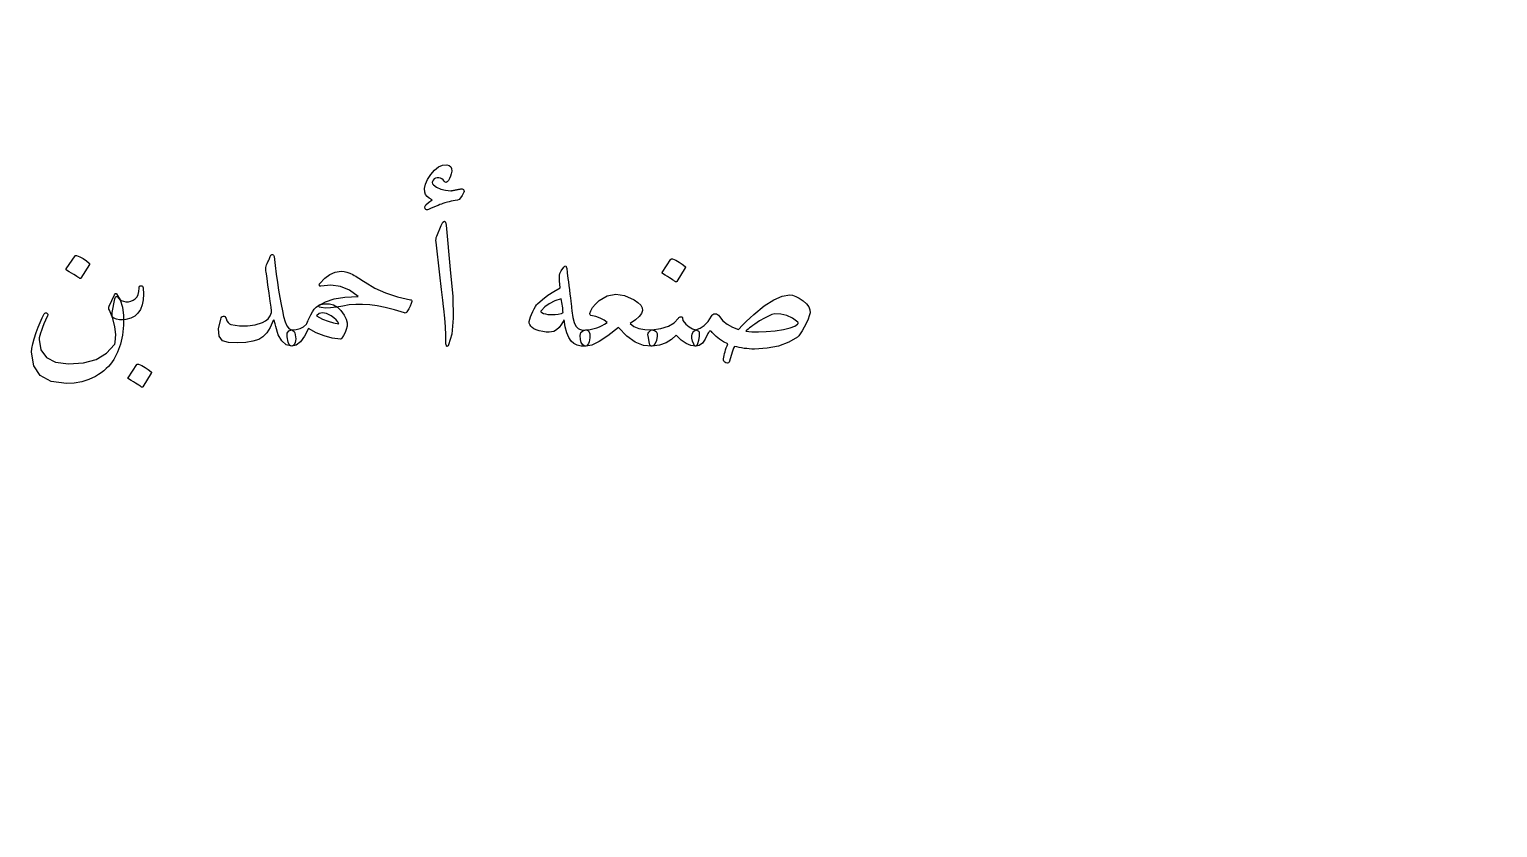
# Model space of a CAD drawing. Header units: millimetres. Extents: x -62 to 62, y -62 to 70.
# Drawn here: x 4.93 to 33.49, y 0.45 to 15.97 of the extents above; entities that cross this region are included whole.
import ezdxf

# ---------------------------------------------------------------- set-up
doc = ezdxf.new("R2010")
doc.units = ezdxf.units.MM
for name, color, linetype in [('CUT_OUTER', 1, 'Continuous'), ('ENGRAVE', 7, 'Continuous'), ('TEXT', 5, 'Continuous')]:
    doc.layers.add(name, color=color, linetype=linetype)

msp = doc.modelspace()

# ---------------------------------------------------------------- linework, layer by layer
at = {"layer": 'CUT_OUTER'}
msp.add_arc((0.0001, -0.0001), 61.9999, 178.792518, 0.351695, dxfattribs=at)
at = {"layer": 'ENGRAVE'}
for radius in [60.76, 60.76, 59.1325, 56.11, 56.11, 53.723, 49.29, 49.29, 46.686, 41.85, 41.85]:
    msp.add_circle((0, 0), radius, dxfattribs=at)
at = {"layer": 'TEXT'}
for points in [[(13.2633, 12.6535), (13.2176, 12.645), (13.1753, 12.6369), (13.1363, 12.6292), (13.1005, 12.622), (13.0682, 12.615), (13.0397, 12.608), (13.0149, 12.601), (12.9938, 12.594), (12.9723, 12.586), (12.9465, 12.5761), (12.9163, 12.5641), (12.8818, 12.5503), (12.8428, 12.5342), (12.7995, 12.5157), (12.7518, 12.4948), (12.6998, 12.4715), (12.6785, 12.4645), (12.6604, 12.4645), (12.6453, 12.4715), (12.6333, 12.4855), (12.626, 12.5198), (12.6464, 12.5599), (12.6943, 12.6056), (12.7698, 12.657), (12.712, 12.6898), (12.6683, 12.7253), (12.6385, 12.7633), (12.6227, 12.804), (12.6197, 12.8808), (12.6385, 12.9641), (12.6792, 13.054), (12.7417, 13.1505), (12.8163, 13.2369), (12.8931, 13.2966), (12.9721, 13.3297), (13.0533, 13.336), (13.0985, 13.3246), (13.1294, 13.301), (13.1458, 13.2651), (13.1478, 13.217), (13.1399, 13.1649), (13.1268, 13.1173), (13.1084, 13.0739), (13.0848, 13.035), (13.0611, 13.0077), (13.0393, 12.9956), (13.0191, 12.9989), (13.0008, 13.0175), (12.9798, 13.0453), (12.9553, 13.0656), (12.9273, 13.0785), (12.8958, 13.084), (12.8627, 13.084), (12.8336, 13.077), (12.8085, 13.063), (12.7873, 13.042), (12.7717, 13.0166), (12.7671, 12.993), (12.7735, 12.9711), (12.7908, 12.951), (12.8555, 12.9031), (12.9343, 12.8679), (13.027, 12.8453), (13.1338, 12.8355), (13.143, 12.8358), (13.1534, 12.8368), (13.1649, 12.8385), (13.1775, 12.8407), (13.1912, 12.8435), (13.2059, 12.8464), (13.2218, 12.8496), (13.2388, 12.853), (13.2571, 12.8564), (13.2738, 12.8596), (13.2886, 12.8625), (13.3018, 12.8653), (13.3133, 12.8675), (13.3236, 12.8692), (13.3326, 12.8702), (13.3403, 12.8705), (13.3547, 12.869), (13.3665, 12.8644), (13.3757, 12.8567), (13.3823, 12.846), (13.3864, 12.8357), (13.3884, 12.8259), (13.3882, 12.8165), (13.3858, 12.8075), (13.3518, 12.7441), (13.3201, 12.6973), (13.2906, 12.6671), (13.2633, 12.6535)], [(12.9448, 12.1565), (12.9782, 12.2213), (13.0051, 12.244), (13.0255, 12.2248), (13.0393, 12.1635), (13.1197, 11.306), (13.1677, 10.7797), (13.1784, 10.3593), (13.1519, 10.0447), (13.0883, 9.836), (13.0767, 9.8189), (13.0664, 9.8098), (13.0574, 9.8084), (13.0498, 9.815), (13.0436, 9.8253), (13.0393, 9.8386), (13.0366, 9.855), (13.0358, 9.8745), (13.0358, 10.0261), (13.0288, 10.1869), (13.0148, 10.3568), (12.9938, 10.536), (12.9892, 10.5828), (12.9754, 10.7093), (12.9524, 10.9153), (12.9203, 11.201), (12.8433, 11.8345), (12.8415, 11.8682), (12.8433, 11.8993), (12.8485, 11.9277), (12.8573, 11.9535)], [(5.8223, 11.5685), (5.8266, 11.5729), (5.8328, 11.5755), (5.8406, 11.5764), (5.8503, 11.5755), (5.9183, 11.5479), (5.9824, 11.5143), (6.0425, 11.4744), (6.0988, 11.4285), (6.1042, 11.4215), (6.1066, 11.4145), (6.106, 11.4075), (6.1023, 11.4005), (5.9378, 11.1345), (5.9316, 11.1282), (5.9238, 11.1266), (5.9141, 11.1299), (5.9028, 11.138), (5.8929, 11.145), (5.8774, 11.1555), (5.8562, 11.1695), (5.8293, 11.187), (5.7962, 11.208), (5.7566, 11.2325), (5.7105, 11.2605), (5.6578, 11.292), (5.6508, 11.2973), (5.6472, 11.3025), (5.6472, 11.3078), (5.6508, 11.313)], [(10.0363, 10.1265), (10.0616, 10.1143), (10.0818, 10.095), (10.0966, 10.0687), (10.1063, 10.0355), (10.1126, 9.9944), (10.1141, 9.955), (10.1108, 9.9174), (10.1028, 9.8815), (10.0907, 9.8509), (10.0756, 9.829), (10.0575, 9.8159), (10.0363, 9.8115), (9.9315, 9.8406), (9.8446, 9.9139), (9.7757, 10.0313), (9.7248, 10.193), (9.7182, 10.2209), (9.7125, 10.2451), (9.7077, 10.2655), (9.7038, 10.2823), (9.7007, 10.2953), (9.6985, 10.3046), (9.6972, 10.3101), (9.6968, 10.312), (9.6915, 10.3223), (9.6863, 10.3251), (9.681, 10.3205), (9.6758, 10.3085), (9.6163, 10.1742), (9.5498, 10.0687), (9.4763, 9.9922), (9.3958, 9.9445), (9.2789, 9.9078), (9.142, 9.885), (8.9849, 9.8763), (8.8078, 9.8815), (8.6894, 9.918), (8.6249, 10.0066), (8.6142, 10.1473), (8.6573, 10.34), (8.6671, 10.3632), (8.6791, 10.3803), (8.6933, 10.3912), (8.7098, 10.396), (8.7259, 10.3945), (8.7395, 10.3864), (8.7504, 10.3717), (8.7588, 10.3505), (8.7765, 10.3052), (8.7981, 10.2709), (8.8237, 10.2475), (8.8533, 10.235), (9.0188, 10.2096), (9.1761, 10.207), (9.3251, 10.2271), (9.4658, 10.27), (9.5268, 10.3019), (9.5769, 10.3453), (9.616, 10.3999), (9.6443, 10.466), (9.6425, 10.4973), (9.6338, 10.5701), (9.618, 10.6845), (9.5953, 10.8405), (9.5837, 10.924), (9.5734, 10.9993), (9.5644, 11.0666), (9.5568, 11.1258), (9.5502, 11.1764), (9.5445, 11.2181), (9.5397, 11.2508), (9.5358, 11.2745), (9.5325, 11.3108), (9.5331, 11.3428), (9.5377, 11.3703), (9.5463, 11.3935), (9.5598, 11.4223), (9.5725, 11.4491), (9.5843, 11.4739), (9.5953, 11.4968), (9.6051, 11.5176), (9.6136, 11.5366), (9.6208, 11.5535), (9.6268, 11.5685), (9.6329, 11.5805), (9.6408, 11.5886), (9.6504, 11.5928), (9.6618, 11.593), (9.6742, 11.5882), (9.6836, 11.5808), (9.69, 11.5707), (9.6933, 11.558), (9.7146, 11.379), (9.7366, 11.2093), (9.7592, 11.0491), (9.7825, 10.8983), (9.8062, 10.7568), (9.8302, 10.6248), (9.8544, 10.5022), (9.8788, 10.389), (9.9083, 10.2833), (9.9444, 10.2044), (9.987, 10.1521), (10.0363, 10.1265)], [(17.4108, 11.502), (17.4151, 11.5064), (17.4213, 11.509), (17.4291, 11.5099), (17.4388, 11.509), (17.5068, 11.4814), (17.5709, 11.4478), (17.631, 11.4079), (17.6873, 11.362), (17.6927, 11.355), (17.6951, 11.348), (17.6945, 11.341), (17.6908, 11.334), (17.5263, 11.068), (17.5201, 11.0617), (17.5123, 11.0601), (17.5026, 11.0634), (17.4913, 11.0715), (17.4814, 11.0785), (17.4659, 11.089), (17.4447, 11.103), (17.4178, 11.1205), (17.3847, 11.1415), (17.3451, 11.166), (17.299, 11.194), (17.2463, 11.2255), (17.2393, 11.2308), (17.2358, 11.236), (17.2358, 11.2413), (17.2393, 11.2465)], [(10.9953, 11.2675), (11.0541, 11.2636), (11.1116, 11.2518), (11.1678, 11.2321), (11.2228, 11.2045), (11.2525, 11.1884), (11.2823, 11.1717), (11.312, 11.1543), (11.3418, 11.1363), (11.3717, 11.1173), (11.4021, 11.0973), (11.433, 11.0762), (11.4643, 11.054), (11.6533, 10.9409), (11.8633, 10.8466), (12.0943, 10.7712), (12.3463, 10.7145), (12.3596, 10.7112), (12.3681, 10.7049), (12.3718, 10.6955), (12.3708, 10.683), (12.3596, 10.6399), (12.3401, 10.5911), (12.3123, 10.5367), (12.2763, 10.4765), (12.2666, 10.4649), (12.2553, 10.4581), (12.2421, 10.4562), (12.2273, 10.459), (12.033, 10.5172), (11.8563, 10.5623), (11.697, 10.5942), (11.5553, 10.613), (11.4163, 10.6235), (11.2831, 10.6235), (11.1556, 10.613), (11.0338, 10.592), (10.906, 10.5679), (10.7923, 10.5553), (10.6925, 10.5539), (10.6068, 10.564), (10.5779, 10.5717), (10.5613, 10.5806), (10.5569, 10.5909), (10.5648, 10.6025), (10.6912, 10.6767), (10.8605, 10.7311), (11.0727, 10.7659), (11.3278, 10.781), (11.1615, 10.8983), (10.9848, 10.97), (10.7975, 10.9962), (10.5998, 10.977), (10.5917, 10.9768), (10.5849, 10.9796), (10.5794, 10.9855), (10.5753, 10.9945), (10.5733, 11.0048), (10.5744, 11.0146), (10.5785, 11.024), (10.5858, 11.033), (10.6796, 11.1356), (10.7791, 11.2089), (10.8843, 11.2528), (10.9953, 11.2675)], [(15.3283, 11.348), (15.3488, 11.3699), (15.365, 11.3725), (15.3768, 11.3559), (15.3843, 11.32), (15.3867, 11.2983), (15.3904, 11.2684), (15.3954, 11.2301), (15.4018, 11.1835), (15.4092, 11.1282), (15.4175, 11.0636), (15.4267, 10.9899), (15.4368, 10.907), (15.4467, 10.8255), (15.4556, 10.7526), (15.4633, 10.6881), (15.47, 10.6323), (15.4756, 10.5851), (15.4801, 10.5469), (15.4835, 10.5177), (15.4858, 10.4975), (15.5037, 10.37), (15.5295, 10.2709), (15.5632, 10.2002), (15.6048, 10.158), (15.6341, 10.1416), (15.6695, 10.1309), (15.7111, 10.1258), (15.7588, 10.1265), (15.787, 10.1219), (15.8086, 10.1081), (15.8237, 10.0852), (15.8323, 10.053), (15.8353, 10.0143), (15.834, 9.9751), (15.8283, 9.9355), (15.8183, 9.8955), (15.8053, 9.8614), (15.7911, 9.836), (15.7756, 9.8194), (15.7588, 9.8115), (15.6671, 9.8124), (15.5881, 9.829), (15.5218, 9.8614), (15.4683, 9.9095), (15.4232, 9.9802), (15.386, 10.0731), (15.3567, 10.1884), (15.3353, 10.326), (15.2858, 10.2422), (15.2355, 10.1764), (15.1843, 10.1285), (15.1323, 10.0985), (15.09, 10.0878), (15.0404, 10.0836), (14.9833, 10.086), (14.9188, 10.095), (14.8507, 10.1103), (14.7936, 10.1282), (14.7475, 10.1488), (14.7123, 10.172), (14.6838, 10.2007), (14.665, 10.2306), (14.6558, 10.2619), (14.6563, 10.2945), (14.6643, 10.3352), (14.6781, 10.3803), (14.6976, 10.4297), (14.7228, 10.4835), (14.7508, 10.5375), (14.7753, 10.5806), (14.7963, 10.6128), (14.8138, 10.634), (14.9109, 10.7206), (15.0168, 10.802), (15.1314, 10.8781), (15.2548, 10.949), (15.2502, 11.0162), (15.2469, 11.0741), (15.2449, 11.1229), (15.2443, 11.1625), (15.2462, 11.1958), (15.2521, 11.2255), (15.262, 11.2518), (15.2758, 11.2745)], [(7.1033, 10.9875), (7.1203, 10.9849), (7.133, 10.977), (7.1413, 10.9639), (7.1453, 10.9455), (7.1525, 10.8234), (7.1461, 10.7127), (7.1262, 10.6134), (7.0928, 10.5255), (7.0451, 10.4516), (6.9825, 10.3942), (6.9051, 10.3536), (6.8128, 10.3295), (6.748, 10.3218), (6.6867, 10.3234), (6.629, 10.3341), (6.5748, 10.354), (6.5559, 10.3689), (6.545, 10.3925), (6.5419, 10.4249), (6.5468, 10.466), (6.5993, 10.732), (6.6034, 10.7521), (6.6089, 10.767), (6.6157, 10.7766), (6.6238, 10.781), (6.6327, 10.7806), (6.6421, 10.7758), (6.652, 10.7666), (6.6623, 10.753), (6.6887, 10.7233), (6.7226, 10.7005), (6.764, 10.6848), (6.8128, 10.676), (6.8635, 10.6756), (6.9108, 10.6848), (6.9545, 10.7036), (6.9948, 10.732), (7.0295, 10.7714), (7.0534, 10.8195), (7.0663, 10.8764), (7.0683, 10.942), (7.0704, 10.9619), (7.077, 10.9761), (7.0879, 10.9847), (7.1033, 10.9875)], [(6.7673, 10.2175), (6.7462, 10.0276), (6.7078, 9.8535), (6.6517, 9.6951), (6.5783, 9.5525), (6.5466, 9.506), (6.5113, 9.4611), (6.4723, 9.4176), (6.4295, 9.3758), (6.3828, 9.3354), (6.3319, 9.2966), (6.2769, 9.2593), (6.2178, 9.2235), (6.0907, 9.1625), (5.9544, 9.1194), (5.8089, 9.0942), (5.6543, 9.087), (5.3587, 9.1264), (5.1476, 9.241), (5.021, 9.4309), (4.9788, 9.696), (4.9844, 9.7671), (5.0015, 9.8544), (5.0299, 9.9578), (5.0698, 10.0775), (5.089, 10.1305), (5.1083, 10.1812), (5.1275, 10.2294), (5.1468, 10.2752), (5.166, 10.3189), (5.1852, 10.3606), (5.2045, 10.4003), (5.2238, 10.438), (5.2299, 10.4472), (5.2378, 10.4538), (5.2474, 10.4577), (5.2588, 10.459), (5.2671, 10.4579), (5.2745, 10.4546), (5.2811, 10.4492), (5.2868, 10.4415), (5.2907, 10.4336), (5.292, 10.424), (5.2907, 10.4126), (5.2868, 10.3995), (5.2504, 10.3189), (5.2185, 10.2451), (5.1909, 10.178), (5.1678, 10.1178), (5.1494, 10.064), (5.1363, 10.0167), (5.1284, 9.9757), (5.1258, 9.941), (5.1588, 9.7382), (5.2649, 9.5919), (5.444, 9.502), (5.6963, 9.4685), (5.9896, 9.4867), (6.2361, 9.5551), (6.4358, 9.6739), (6.5888, 9.843), (6.5938, 9.8511), (6.5984, 9.8614), (6.6025, 9.8738), (6.6063, 9.8885), (6.6148, 10.0364), (6.5984, 10.1895), (6.557, 10.3479), (6.4908, 10.5115), (6.4827, 10.5294), (6.4794, 10.5483), (6.4809, 10.5679), (6.4873, 10.5885), (6.5922, 10.8125), (6.6012, 10.8291), (6.6106, 10.837), (6.6205, 10.8361), (6.6308, 10.8265), (6.6983, 10.711), (6.7436, 10.571), (6.7666, 10.4065), (6.7673, 10.2175)], [(10.4108, 10.424), (10.442, 10.48), (10.4764, 10.529), (10.5138, 10.571), (10.5543, 10.606), (10.5638, 10.611), (10.5748, 10.6156), (10.5874, 10.6198), (10.6015, 10.6235), (10.6174, 10.6268), (10.6352, 10.6296), (10.655, 10.632), (10.6768, 10.634), (10.7686, 10.6351), (10.8518, 10.6139), (10.9261, 10.5703), (10.9918, 10.5045), (11.0545, 10.4161), (11.0959, 10.3365), (11.1158, 10.2656), (11.1143, 10.2035), (11.0961, 10.1363), (11.0731, 10.0749), (11.0453, 10.0191), (11.0128, 9.969), (11.0058, 9.9598), (10.9988, 9.9533), (10.9918, 9.9493), (10.9848, 9.948), (10.8227, 9.969), (10.6654, 10.011), (10.5129, 10.074), (10.3653, 10.158), (10.2856, 10.0064), (10.2043, 9.8981), (10.1211, 9.8332), (10.0363, 9.8115), (10.0135, 9.8163), (9.9943, 9.8308), (9.9785, 9.8548), (9.9663, 9.8885), (9.9457, 9.9926), (9.9505, 10.067), (9.9807, 10.1116), (10.0363, 10.1265), (10.1238, 10.1335), (10.2008, 10.1545), (10.2673, 10.1895), (10.3233, 10.2385), (10.3307, 10.2552), (10.339, 10.2739), (10.3482, 10.2946), (10.3583, 10.3172), (10.3694, 10.3416), (10.3819, 10.3676), (10.3957, 10.395), (10.4108, 10.424)], [(15.2793, 10.7355), (15.1524, 10.692), (15.0448, 10.6384), (14.9564, 10.5747), (14.8873, 10.501), (14.8827, 10.4909), (14.8829, 10.4817), (14.8879, 10.4734), (14.8978, 10.466), (14.9343, 10.4504), (14.9739, 10.4384), (15.0165, 10.4302), (15.0623, 10.4258), (15.111, 10.425), (15.1629, 10.4279), (15.2178, 10.4346), (15.2758, 10.445), (15.2847, 10.4478), (15.2941, 10.4529), (15.304, 10.4601), (15.3143, 10.4695), (15.3122, 10.4982), (15.3094, 10.5281), (15.306, 10.5594), (15.302, 10.592), (15.2973, 10.6259), (15.2919, 10.6611), (15.2859, 10.6977), (15.2793, 10.7355)], [(17.0398, 10.1265), (17.0909, 10.1188), (17.1255, 10.0959), (17.1434, 10.0576), (17.1448, 10.004), (17.1277, 9.9211), (17.1045, 9.8614), (17.0752, 9.8248), (17.0398, 9.8115), (16.8785, 9.8262), (16.7169, 9.8911), (16.5548, 10.0064), (16.3923, 10.172), (16.1873, 10.013), (16.0134, 9.8999), (15.8705, 9.8327), (15.7588, 9.8115), (15.7218, 9.8198), (15.6914, 9.8447), (15.6675, 9.8863), (15.6503, 9.9445), (15.6452, 10.0215), (15.6616, 10.0775), (15.6995, 10.1125), (15.7588, 10.1265), (15.8127, 10.1318), (15.8659, 10.1405), (15.9185, 10.1528), (15.9705, 10.1685), (16.0218, 10.188), (16.0724, 10.2114), (16.1224, 10.2387), (16.1718, 10.27), (16.1112, 10.3194), (16.0379, 10.3593), (15.9519, 10.3894), (15.8533, 10.41), (15.8443, 10.4137), (15.8384, 10.4214), (15.8355, 10.433), (15.8358, 10.4485), (15.8524, 10.5021), (15.8883, 10.5614), (15.9434, 10.6263), (16.0178, 10.697), (16.1728, 10.79), (16.3371, 10.8239), (16.5106, 10.7987), (16.6933, 10.7145), (16.7707, 10.6607), (16.8245, 10.6078), (16.8547, 10.5557), (16.8613, 10.5045), (16.842, 10.4494), (16.7948, 10.389), (16.7195, 10.3234), (16.6163, 10.2525), (16.69, 10.1974), (16.7851, 10.158), (16.9017, 10.1344), (17.0398, 10.1265)], [(19.7243, 10.809), (19.7785, 10.8018), (19.8398, 10.7801), (19.908, 10.744), (19.9833, 10.6935), (20.0493, 10.6371), (20.0935, 10.5798), (20.1158, 10.5216), (20.1163, 10.4625), (20.1014, 10.403), (20.0778, 10.3365), (20.0454, 10.263), (20.0043, 10.1825), (19.962, 10.1088), (19.9264, 10.0521), (19.8973, 10.0125), (19.8748, 9.99), (19.7028, 9.8874), (19.5055, 9.8141), (19.2828, 9.7702), (19.0348, 9.7555), (18.9842, 9.7564), (18.9341, 9.759), (18.8845, 9.7634), (18.8353, 9.7695), (18.7867, 9.7772), (18.739, 9.7861), (18.6922, 9.7964), (18.6463, 9.808), (18.6298, 9.7756), (18.6086, 9.717), (18.5826, 9.6321), (18.5518, 9.521), (18.5434, 9.4993), (18.529, 9.4869), (18.5084, 9.4836), (18.4818, 9.4895), (18.459, 9.5022), (18.4433, 9.5192), (18.4345, 9.5407), (18.4328, 9.5665), (18.4387, 9.5987), (18.4459, 9.6321), (18.4544, 9.6669), (18.4643, 9.703), (18.4756, 9.7402), (18.4888, 9.7782), (18.5036, 9.8172), (18.5203, 9.857), (18.4341, 9.8986), (18.3575, 9.9463), (18.2906, 10.0001), (18.2333, 10.06), (18.2164, 10.0799), (18.2009, 10.0941), (18.1867, 10.1027), (18.1738, 10.1055), (18.1633, 10.1024), (18.1528, 10.0933), (18.1423, 10.0779), (18.1318, 10.0565), (18.0801, 9.9493), (18.0233, 9.8727), (17.9611, 9.8268), (17.8938, 9.8115), (17.8848, 9.8139), (17.8754, 9.8211), (17.8655, 9.8332), (17.8553, 9.85), (17.8323, 9.9121), (17.8194, 9.9655), (17.8165, 10.0101), (17.8238, 10.046), (17.8386, 10.0773), (17.8553, 10.1011), (17.8736, 10.1175), (17.8938, 10.1265), (17.981, 10.1591), (18.0609, 10.2149), (18.1333, 10.2938), (18.1983, 10.396), (18.212, 10.4159), (18.2289, 10.4301), (18.2488, 10.4387), (18.2718, 10.4415), (18.2967, 10.4382), (18.319, 10.4284), (18.3387, 10.412), (18.3558, 10.389), (18.4209, 10.3076), (18.5045, 10.2385), (18.6064, 10.1816), (18.7268, 10.137), (18.8029, 10.2184), (18.8773, 10.2945), (18.9499, 10.3654), (19.0208, 10.431), (19.2262, 10.5951), (19.4119, 10.7127), (19.5779, 10.7841), (19.7243, 10.809)], [(10.8063, 10.3995), (10.7122, 10.4467), (10.633, 10.4625), (10.5687, 10.4467), (10.5193, 10.3995), (10.6343, 10.3402), (10.745, 10.2954), (10.8513, 10.265), (10.9533, 10.249), (10.9323, 10.2873), (10.9008, 10.3251), (10.8588, 10.3625), (10.8063, 10.3995)], [(17.8938, 10.1265), (17.9215, 10.1175), (17.9419, 10.1081), (17.9548, 10.0983), (17.9603, 10.088), (17.9629, 10.0723), (17.9638, 10.053), (17.9629, 10.0303), (17.9603, 10.004), (17.9469, 9.9198), (17.9314, 9.8596), (17.9137, 9.8235), (17.8938, 9.8115), (17.7993, 9.8248), (17.7048, 9.8649), (17.6103, 9.9316), (17.5158, 10.025), (17.4256, 9.9395), (17.3163, 9.8754), (17.1876, 9.8327), (17.0398, 9.8115), (17.0238, 9.8148), (17.0109, 9.8246), (17.001, 9.841), (16.9943, 9.864), (16.9663, 10.011), (16.9632, 10.0274), (16.9645, 10.0451), (16.9702, 10.0642), (16.9803, 10.0845), (16.9918, 10.1003), (17.0056, 10.1125), (17.0216, 10.1212), (17.0398, 10.1265), (17.2165, 10.1528), (17.3618, 10.2), (17.4755, 10.2683), (17.5578, 10.3575), (17.5674, 10.3697), (17.5788, 10.3785), (17.5919, 10.3838), (17.6068, 10.3855), (17.6205, 10.3835), (17.6304, 10.3776), (17.6363, 10.3678), (17.6383, 10.354), (17.6387, 10.3409), (17.64, 10.3295), (17.6422, 10.3199), (17.6453, 10.312), (17.7041, 10.2413), (17.7651, 10.1869), (17.8283, 10.1486), (17.8938, 10.1265)], [(19.8783, 10.277), (19.7754, 10.3553), (19.6665, 10.4083), (19.5514, 10.4358), (19.4303, 10.438), (19.3751, 10.4255), (19.3078, 10.3986), (19.2281, 10.3573), (19.1363, 10.3015), (19.0892, 10.2709), (19.0461, 10.242), (19.007, 10.2149), (18.9718, 10.1895), (18.9405, 10.1657), (18.9131, 10.1431), (18.8897, 10.1219), (18.8703, 10.102), (18.9818, 10.0908), (19.1135, 10.0889), (19.2653, 10.0961), (19.4373, 10.1125), (19.6024, 10.1363), (19.7304, 10.1659), (19.8212, 10.2011), (19.8748, 10.242), (19.8828, 10.2508), (19.8861, 10.2595), (19.8846, 10.2683), (19.8783, 10.277)], [(7.0263, 9.4545), (7.0306, 9.4589), (7.0368, 9.4615), (7.0446, 9.4624), (7.0543, 9.4615), (7.1223, 9.4339), (7.1864, 9.4002), (7.2465, 9.3604), (7.3028, 9.3145), (7.3082, 9.3075), (7.3106, 9.3005), (7.31, 9.2935), (7.3063, 9.2865), (7.1418, 9.0205), (7.1356, 9.0142), (7.1278, 9.0126), (7.1181, 9.0159), (7.1068, 9.024), (7.0969, 9.031), (7.0814, 9.0415), (7.0602, 9.0555), (7.0333, 9.073), (7.0002, 9.094), (6.9606, 9.1185), (6.9145, 9.1465), (6.8618, 9.178), (6.8548, 9.1833), (6.8513, 9.1885), (6.8513, 9.1937), (6.8548, 9.199)]]:
    msp.add_lwpolyline(points, close=True, dxfattribs=at)

doc.saveas('drawing.dxf')
